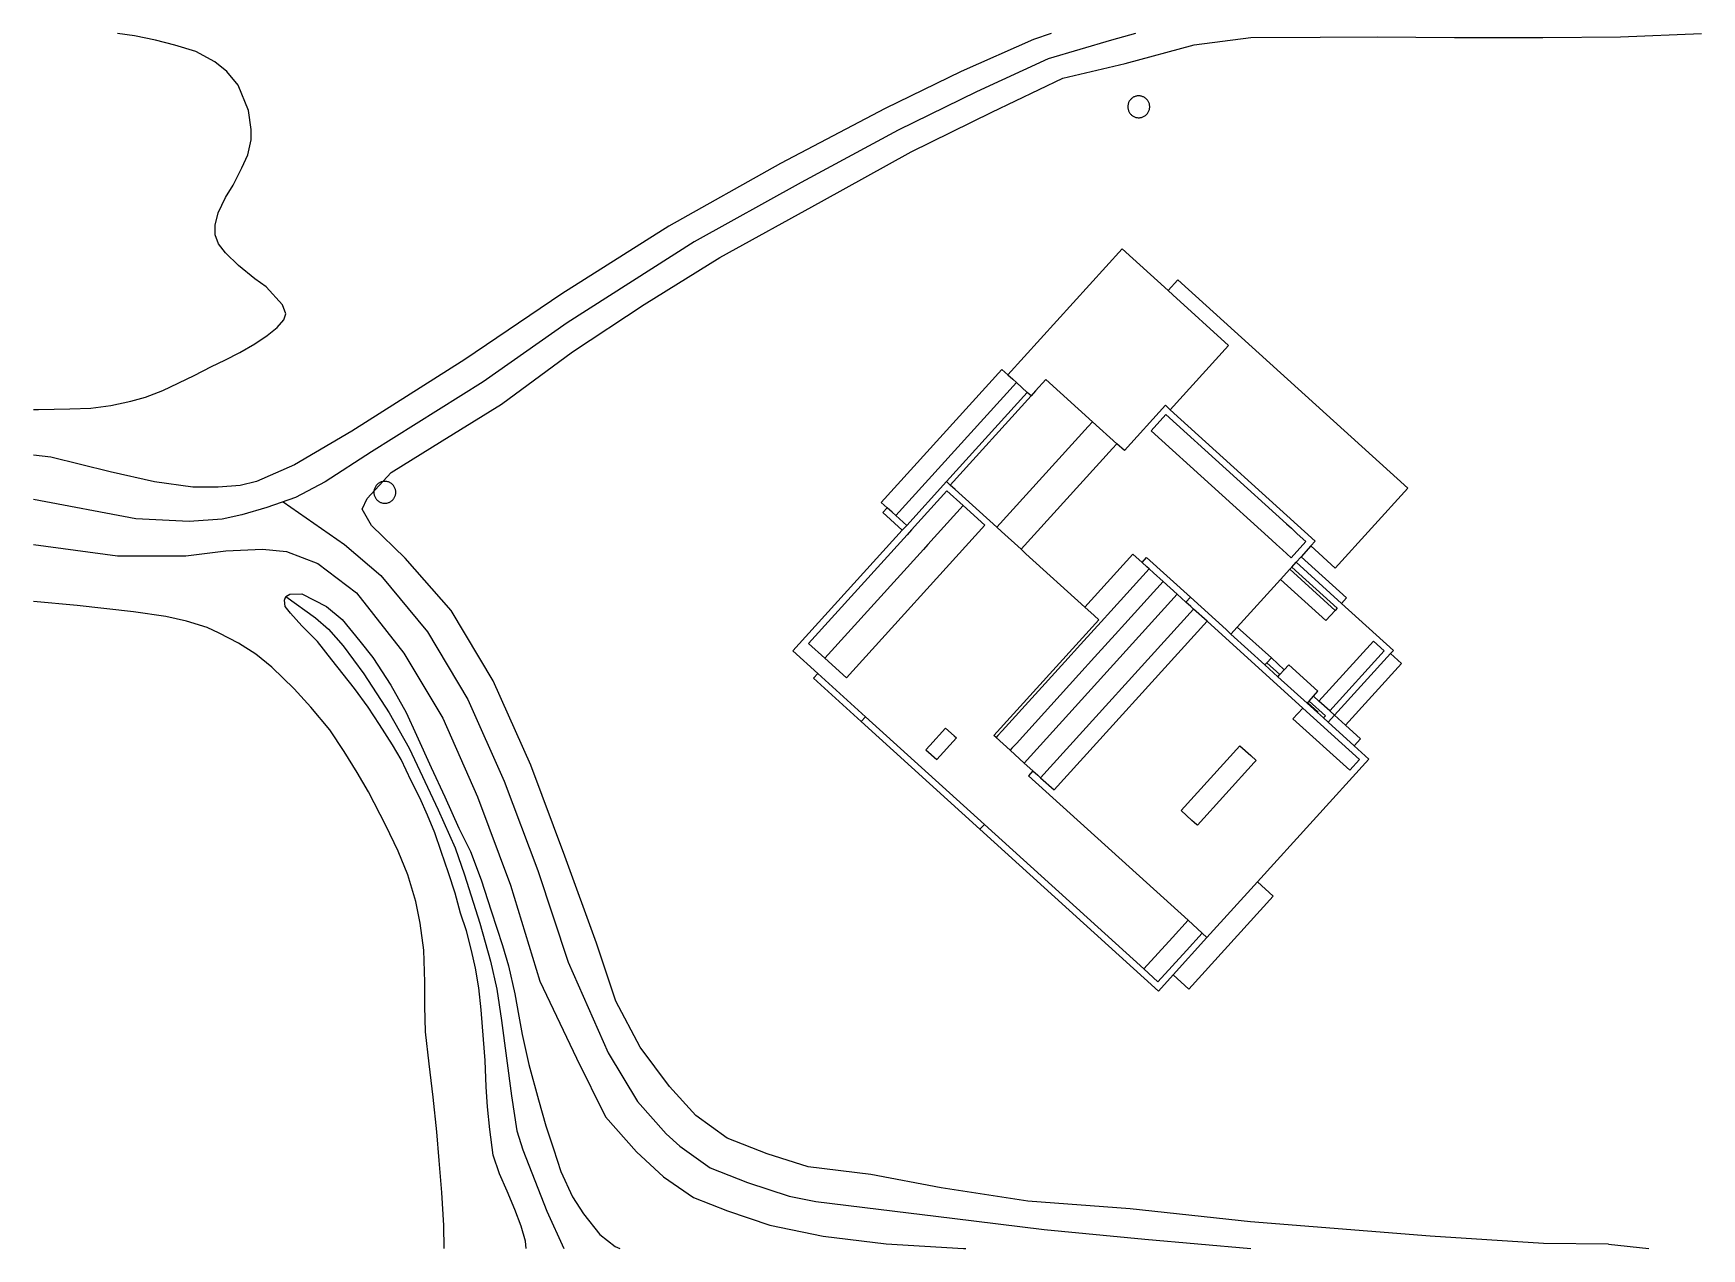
# Model space of a CAD drawing. Header units: millimetres. Extents: x -78281 to 35970, y -41632 to 41632.
import ezdxf

# ---------------------------------------------------------------- set-up
doc = ezdxf.new("R2010")
doc.units = ezdxf.units.MM

msp = doc.modelspace()

# ---------------------------------------------------------------- linework, layer by layer
for p, q in [((-71359, 41470), (-72511, 41632)), ((-69926, 41155), (-71359, 41470)), ((-68597, 40828), (-69926, 41155)), ((-9784, 41211), (-14749, 39027)), ((-8577, 41632), (-9784, 41211)), ((-4449, 41163), (-8777, 39884)), ((-2804, 41632), (-4449, 41163)), ((1209, 40836), (5087, 41348)), ((5087, 41348), (9835, 41378)), ((9835, 41378), (13760, 41398)), ((13760, 41398), (19042, 41356)), ((19042, 41356), (25097, 41341)), ((25097, 41341), (30413, 41402)), ((30413, 41402), (35970, 41632)), ((-67159, 40387), (-68597, 40828)), ((-65851, 39677), (-67159, 40387)), ((-3519, 39577), (1209, 40836)), ((-65031, 39011), (-65851, 39677)), ((-64265, 38081), (-65031, 39011)), ((-14749, 39027), (-19940, 36481)), ((-8777, 39884), (-13697, 37626)), ((-7771, 38557), (-3519, 39577)), ((-63551, 36345), (-64265, 38081)), ((-12645, 36225), (-7771, 38557)), ((-13697, 37626), (-19050, 34998)), ((-3327, 36649), (-3329, 36600)), ((-3329, 36600), (-3327, 36551)), ((-3322, 36698), (-3327, 36649)), ((-3314, 36746), (-3322, 36698)), ((-3303, 36794), (-3314, 36746)), ((-3289, 36841), (-3303, 36794)), ((-3272, 36887), (-3289, 36841)), ((-3252, 36931), (-3272, 36887)), ((-3228, 36975), (-3252, 36931)), ((-3203, 37016), (-3228, 36975)), ((-3174, 37056), (-3203, 37016)), ((-3143, 37094), (-3174, 37056)), ((-3109, 37130), (-3143, 37094)), ((-3073, 37164), (-3109, 37130)), ((-3035, 37195), (-3073, 37164)), ((-2996, 37223), (-3035, 37195)), ((-2954, 37249), (-2996, 37223)), ((-2911, 37272), (-2954, 37249)), ((-2866, 37293), (-2911, 37272)), ((-2820, 37310), (-2866, 37293)), ((-2773, 37324), (-2820, 37310)), ((-2725, 37335), (-2773, 37324)), ((-2677, 37343), (-2725, 37335)), ((-2628, 37348), (-2677, 37343)), ((-2579, 37350), (-2628, 37348)), ((-2530, 37348), (-2579, 37350)), ((-2481, 37343), (-2530, 37348)), ((-2433, 37335), (-2481, 37343)), ((-2385, 37324), (-2433, 37335)), ((-2338, 37310), (-2385, 37324)), ((-2292, 37293), (-2338, 37310)), ((-2247, 37272), (-2292, 37293)), ((-2204, 37249), (-2247, 37272)), ((-2162, 37223), (-2204, 37249)), ((-2122, 37195), (-2162, 37223)), ((-2084, 37164), (-2122, 37195)), ((-2049, 37130), (-2084, 37164)), ((-2015, 37094), (-2049, 37130)), ((-1984, 37056), (-2015, 37094)), ((-1955, 37016), (-1984, 37056)), ((-1929, 36975), (-1955, 37016)), ((-1906, 36931), (-1929, 36975)), ((-1886, 36887), (-1906, 36931)), ((-1869, 36841), (-1886, 36887)), ((-1854, 36794), (-1869, 36841)), ((-1843, 36746), (-1854, 36794)), ((-1835, 36698), (-1843, 36746)), ((-1831, 36649), (-1835, 36698)), ((-1829, 36600), (-1831, 36649)), ((-1831, 36551), (-1829, 36600)), ((-63363, 35039), (-63551, 36345)), ((-19940, 36481), (-27111, 32712)), ((-18161, 33514), (-12645, 36225)), ((-3327, 36551), (-3322, 36502)), ((-3322, 36502), (-3314, 36453)), ((-3314, 36453), (-3303, 36406)), ((-3303, 36406), (-3289, 36359)), ((-3289, 36359), (-3272, 36313)), ((-3272, 36313), (-3252, 36268)), ((-3252, 36268), (-3228, 36225)), ((-3228, 36225), (-3203, 36183)), ((-3203, 36183), (-3174, 36143)), ((-3174, 36143), (-3143, 36105)), ((-3143, 36105), (-3109, 36069)), ((-3109, 36069), (-3073, 36036)), ((-3073, 36036), (-3035, 36005)), ((-3035, 36005), (-2996, 35976)), ((-2996, 35976), (-2954, 35950)), ((-2954, 35950), (-2911, 35927)), ((-2911, 35927), (-2866, 35907)), ((-2866, 35907), (-2820, 35890)), ((-2820, 35890), (-2773, 35875)), ((-2773, 35875), (-2725, 35864)), ((-2725, 35864), (-2677, 35856)), ((-2677, 35856), (-2628, 35851)), ((-2628, 35851), (-2579, 35850)), ((-2579, 35850), (-2530, 35851)), ((-2530, 35851), (-2481, 35856)), ((-2481, 35856), (-2433, 35864)), ((-2433, 35864), (-2385, 35875)), ((-2385, 35875), (-2338, 35890)), ((-2338, 35890), (-2292, 35907)), ((-2292, 35907), (-2247, 35927)), ((-2247, 35927), (-2204, 35950)), ((-2204, 35950), (-2162, 35976)), ((-2162, 35976), (-2122, 36005)), ((-2122, 36005), (-2084, 36036)), ((-2084, 36036), (-2049, 36069)), ((-2049, 36069), (-2015, 36105)), ((-2015, 36105), (-1984, 36143)), ((-1984, 36143), (-1955, 36183)), ((-1955, 36183), (-1929, 36225)), ((-1929, 36225), (-1906, 36268)), ((-1906, 36268), (-1886, 36313)), ((-1886, 36313), (-1869, 36359)), ((-1869, 36359), (-1854, 36406)), ((-1854, 36406), (-1843, 36453)), ((-1843, 36453), (-1835, 36502)), ((-1835, 36502), (-1831, 36551)), ((-63598, 33312), (-63361, 34346)), ((-63361, 34346), (-63363, 35039)), ((-19050, 34998), (-25707, 31410)), ((-63996, 32425), (-63598, 33312)), ((-24302, 30107), (-18161, 33514)), ((-64603, 31231), (-63996, 32425)), ((-27111, 32712), (-34769, 28433)), ((-65113, 30377), (-64603, 31231)), ((-25707, 31410), (-33017, 27349)), ((-65635, 29331), (-65113, 30377)), ((-31265, 26264), (-24302, 30107)), ((-65831, 28501), (-65635, 29331)), ((-65832, 27820), (-65831, 28501)), ((-65594, 27218), (-65832, 27820)), ((-34769, 28433), (-42085, 23793)), ((-65126, 26595), (-65594, 27218)), ((-64223, 25723), (-65126, 26595)), ((-33017, 27349), (-41727, 21804)), ((-3719, 26870), (-11544, 18240)), ((-570, 24016), (-3719, 26870)), ((-63108, 24814), (-64223, 25723)), ((-36455, 23060), (-31265, 26264)), ((-62334, 24258), (-63108, 24814)), ((-61217, 23029), (-62334, 24258)), ((-570, 24016), (101, 24756)), ((-237, 23713), (-570, 24016)), ((101, 24756), (15843, 10482)), ((-61001, 22405), (-61217, 23029)), ((-42085, 23793), (-48722, 19287)), ((-41369, 19814), (-36455, 23060)), ((3578, 20254), (-237, 23713)), ((-61578, 21472), (-61132, 22007)), ((-61132, 22007), (-61001, 22405)), ((-41727, 21804), (-47476, 17758)), ((-63120, 20370), (-62269, 20921)), ((-62269, 20921), (-61578, 21472)), ((-65173, 19246), (-64130, 19770)), ((-64130, 19770), (-63120, 20370)), ((-46230, 16230), (-41369, 19814)), ((-419, 15846), (3578, 20254)), ((-67261, 18181), (-66070, 18808)), ((-66070, 18808), (-65173, 19246)), ((-48722, 19287), (-56478, 14387)), ((-20214, 9498), (-11952, 18609)), ((-11952, 18609), (-11544, 18240)), ((-70597, 16714), (-69417, 17166)), ((-69417, 17166), (-67261, 18181)), ((-47476, 17758), (-55133, 12971)), ((-10952, 17703), (-19214, 8591)), ((-11544, 18240), (-11211, 17938)), ((-11211, 17938), (-10952, 17703)), ((-10211, 17031), (-10952, 17703)), ((-8936, 17916), (-9649, 17129)), ((-5751, 15027), (-8936, 17916)), ((-74356, 15961), (-72970, 16138)), ((-72970, 16138), (-71608, 16422)), ((-71608, 16422), (-70597, 16714)), ((-50276, 13721), (-46230, 16230)), ((-15753, 10919), (-10211, 17031)), ((-9952, 16796), (-15493, 10684)), ((-9952, 16796), (-10211, 17031)), ((-9649, 17129), (-9952, 16796)), ((-3565, 13046), (-752, 16148)), ((-752, 16148), (-419, 15846)), ((-78281, 15868), (-77922, 15854)), ((-77922, 15854), (-75793, 15906)), ((-75793, 15906), (-74356, 15961)), ((-6053, 14694), (-5751, 15027)), ((-4084, 13516), (-5751, 15027)), ((-1729, 14402), (-721, 15513)), ((7539, 8023), (-721, 15513)), ((-419, 15846), (9508, 6845)), ((-56478, 14387), (-60392, 12075)), ((-53787, 11555), (-50276, 13721)), ((-6053, 14694), (-12308, 7796)), ((-1729, 14402), (6531, 6912)), ((-77092, 12601), (-78281, 12724)), ((-73011, 11593), (-77092, 12601)), ((-55133, 12971), (-58301, 10900)), ((-4386, 13183), (-10641, 6284)), ((-4386, 13183), (-4084, 13516)), ((-3565, 13046), (-4084, 13516)), ((-69994, 10897), (-73011, 11593)), ((-60392, 12075), (-63002, 10928)), ((-55419, 9766), (-53787, 11555)), ((-67357, 10534), (-69994, 10897)), ((-65614, 10535), (-67357, 10534)), ((-64109, 10647), (-65614, 10535)), ((-63002, 10928), (-64109, 10647)), ((-58301, 10900), (-60325, 9836)), ((-54954, 10287), (-54959, 10238)), ((-54946, 10335), (-54954, 10287)), ((-54935, 10383), (-54946, 10335)), ((-54921, 10430), (-54935, 10383)), ((-54903, 10476), (-54921, 10430)), ((-54883, 10520), (-54903, 10476)), ((-54860, 10564), (-54883, 10520)), ((-54834, 10605), (-54860, 10564)), ((-54805, 10645), (-54834, 10605)), ((-54774, 10683), (-54805, 10645)), ((-54741, 10719), (-54774, 10683)), ((-54705, 10753), (-54741, 10719)), ((-54667, 10784), (-54705, 10753)), ((-54627, 10812), (-54667, 10784)), ((-54585, 10838), (-54627, 10812)), ((-54542, 10861), (-54585, 10838)), ((-54497, 10882), (-54542, 10861)), ((-54451, 10899), (-54497, 10882)), ((-54405, 10913), (-54451, 10899)), ((-54357, 10924), (-54405, 10913)), ((-54308, 10932), (-54357, 10924)), ((-54259, 10937), (-54308, 10932)), ((-54210, 10939), (-54259, 10937)), ((-54161, 10937), (-54210, 10939)), ((-54113, 10932), (-54161, 10937)), ((-54064, 10924), (-54113, 10932)), ((-54016, 10913), (-54064, 10924)), ((-53969, 10899), (-54016, 10913)), ((-53923, 10882), (-53969, 10899)), ((-53879, 10861), (-53923, 10882)), ((-53835, 10838), (-53879, 10861)), ((-53794, 10812), (-53835, 10838)), ((-53754, 10784), (-53794, 10812)), ((-53716, 10753), (-53754, 10784)), ((-53680, 10719), (-53716, 10753)), ((-53647, 10683), (-53680, 10719)), ((-53615, 10645), (-53647, 10683)), ((-53587, 10605), (-53615, 10645)), ((-53561, 10564), (-53587, 10605)), ((-53538, 10520), (-53561, 10564)), ((-53517, 10476), (-53538, 10520)), ((-53500, 10430), (-53517, 10476)), ((-53486, 10383), (-53500, 10430)), ((-53475, 10335), (-53486, 10383)), ((-53467, 10287), (-53475, 10335)), ((-53462, 10238), (-53467, 10287)), ((-18473, 7919), (-15753, 10919)), ((-15722, 10284), (-18140, 7617)), ((-15753, 10919), (-15493, 10684)), ((-14608, 9274), (-15722, 10284)), ((-15160, 10382), (-15493, 10684)), ((-12308, 7796), (-15160, 10382)), ((15843, 10482), (10873, 5000)), ((-71262, 8365), (-78281, 9684)), ((-62296, 9144), (-64000, 8638)), ((-60325, 9836), (-62296, 9144)), ((-61164, 9541), (-56970, 6615)), ((-55762, 9038), (-55419, 9766)), ((-54959, 10238), (-54960, 10189)), ((-54960, 10189), (-54959, 10140)), ((-54959, 10140), (-54954, 10091)), ((-54954, 10091), (-54946, 10042)), ((-54946, 10042), (-54935, 9995)), ((-54935, 9995), (-54921, 9948)), ((-54921, 9948), (-54903, 9902)), ((-54903, 9902), (-54883, 9857)), ((-54883, 9857), (-54860, 9814)), ((-54860, 9814), (-54834, 9772)), ((-54834, 9772), (-54805, 9732)), ((-54805, 9732), (-54774, 9694)), ((-54774, 9694), (-54741, 9658)), ((-54741, 9658), (-54705, 9625)), ((-54705, 9625), (-54667, 9594)), ((-54667, 9594), (-54627, 9565)), ((-54627, 9565), (-54585, 9539)), ((-54585, 9539), (-54542, 9516)), ((-54542, 9516), (-54497, 9496)), ((-54497, 9496), (-54452, 9478)), ((-54452, 9478), (-54405, 9464)), ((-54405, 9464), (-54357, 9453)), ((-54357, 9453), (-54308, 9445)), ((-54308, 9445), (-54259, 9440)), ((-54259, 9440), (-54210, 9439)), ((-54210, 9439), (-54161, 9440)), ((-54161, 9440), (-54113, 9445)), ((-54113, 9445), (-54064, 9453)), ((-54064, 9453), (-54016, 9464)), ((-54016, 9464), (-53969, 9478)), ((-53969, 9478), (-53923, 9496)), ((-53923, 9496), (-53879, 9516)), ((-53879, 9516), (-53835, 9539)), ((-53835, 9539), (-53794, 9565)), ((-53794, 9565), (-53754, 9594)), ((-53754, 9594), (-53716, 9625)), ((-53716, 9625), (-53680, 9658)), ((-53680, 9658), (-53647, 9694)), ((-53647, 9694), (-53615, 9732)), ((-53615, 9732), (-53587, 9772)), ((-53587, 9772), (-53561, 9814)), ((-53561, 9814), (-53538, 9857)), ((-53538, 9857), (-53518, 9902)), ((-53518, 9902), (-53500, 9948)), ((-53500, 9948), (-53486, 9995)), ((-53486, 9995), (-53475, 10042)), ((-53475, 10042), (-53467, 10091)), ((-53467, 10091), (-53462, 10140)), ((-53460, 10189), (-53462, 10238)), ((-53462, 10140), (-53460, 10189)), ((-19807, 9128), (-20214, 9498)), ((-14608, 9274), (-17026, 6607)), ((-13127, 7931), (-14608, 9274)), ((-67601, 8190), (-71262, 8365)), ((-65355, 8355), (-67601, 8190)), ((-64000, 8638), (-65355, 8355)), ((-55133, 7923), (-55762, 9038)), ((-19807, 9128), (-20109, 8795)), ((-20109, 8795), (-18775, 7586)), ((-19473, 8826), (-19807, 9128)), ((-19473, 8826), (-19214, 8591)), ((-19214, 8591), (-18473, 7919)), ((7539, 8023), (7872, 7721)), ((-52817, 5670), (-55133, 7923)), ((-25828, -193), (-18775, 7586)), ((-18442, 7283), (-25193, -162)), ((-22598, -2515), (-13127, 7931)), ((-18473, 7919), (-18775, 7586)), ((-18140, 7617), (-18442, 7283)), ((-12308, 7796), (-11975, 7493)), ((-10641, 6284), (-11975, 7493)), ((6865, 6610), (6531, 6912)), ((8280, 7351), (7872, 7721)), ((8280, 7351), (8872, 6814)), ((-78281, 6612), (-72530, 5832)), ((-72530, 5832), (-67844, 5846)), ((-67844, 5846), (-65096, 6176)), ((-65096, 6176), (-62585, 6294)), ((-62585, 6294), (-60949, 6126)), ((-60949, 6126), (-58807, 5307)), ((-56970, 6615), (-54489, 4484)), ((-17329, 6274), (-24079, -1171)), ((-17026, 6607), (-17329, 6274)), ((-10308, 5982), (-10641, 6284)), ((-6270, 2321), (-10308, 5982)), ((-6270, 2321), (-2978, 5952)), ((-2978, 5952), (-2348, 5381)), ((-2348, 5381), (-2046, 5715)), ((-2046, 5715), (954, 2994)), ((7272, 6240), (6865, 6610)), ((7865, 5703), (7272, 6240)), ((8872, 6814), (7865, 5703)), ((8534, 5771), (8198, 5401)), ((9206, 6512), (8534, 5771)), ((8534, 5771), (11646, 2950)), ((9508, 6845), (9206, 6512)), ((10873, 5000), (9206, 6512)), ((-58807, 5307), (-56161, 3298)), ((-49676, 2081), (-52817, 5670)), ((-1867, 4945), (-4487, 2054)), ((-2348, 5381), (-2015, 5079)), ((-1867, 4945), (-2015, 5079)), ((-1571, 4676), (-1867, 4945)), ((-904, 4071), (-1571, 4676)), ((7124, 4215), (7762, 4919)), ((7762, 4919), (7896, 5067)), ((10873, 2098), (7762, 4919)), ((7896, 5067), (8198, 5401)), ((11007, 2246), (7896, 5067)), ((8198, 5401), (11310, 2579)), ((-54489, 4484), (-51297, 621)), ((-904, 4071), (-3524, 1181)), ((59, 3198), (-904, 4071)), ((4168, 956), (7124, 4215)), ((7124, 4215), (10235, 1394)), ((-75280, 2438), (-78281, 2713)), ((-71428, 2008), (-75280, 2438)), ((-61083, 2797), (-60983, 3056)), ((-61025, 2371), (-61083, 2797)), ((-60680, 1912), (-61025, 2371)), ((-60983, 3056), (-60719, 3210)), ((-60983, 3056), (-58960, 1579)), ((-60719, 3210), (-59884, 3228)), ((-59884, 3228), (-58212, 2354)), ((-58212, 2354), (-57142, 1470)), ((-56161, 3298), (-52918, -838)), ((59, 3198), (-10420, -8359)), ((-6270, 2321), (-5641, 1750)), ((652, 2661), (59, 3198)), ((954, 2994), (652, 2661)), ((985, 2358), (652, 2661)), ((3399, 777), (954, 2994)), ((1170, 2190), (985, 2358)), ((11646, 2950), (11310, 2579)), ((14866, -645), (11310, 2579)), ((-69212, 1682), (-71428, 2008)), ((-67791, 1355), (-69212, 1682)), ((-66370, 934), (-67791, 1355)), ((-59885, 1028), (-60680, 1912)), ((-58960, 1579), (-58079, 802)), ((-57142, 1470), (-55923, -4)), ((-46793, -2729), (-49676, 2081)), ((-5307, 1448), (-12494, -6478)), ((-9308, -9366), (1170, 2190)), ((-8382, -10206), (2096, 1351)), ((-5307, 1448), (-5641, 1750)), ((-5159, 1314), (-5629, 795)), ((-4487, 2054), (-5159, 1314)), ((-3524, 1181), (-4196, 440)), ((2096, 1351), (1170, 2190)), ((8653, -4594), (2096, 1351)), ((10235, 1394), (10873, 2098)), ((11007, 2246), (10873, 2098)), ((-65551, 547), (-66370, 934)), ((-64232, -154), (-65551, 547)), ((-58823, -29), (-59885, 1028)), ((-58079, 802), (-57066, -342)), ((-51297, 621), (-48518, -4006)), ((-5629, 795), (-6569, -241)), ((-4196, 440), (-4666, -78)), ((3399, 777), (3732, 475)), ((3732, 475), (4168, 956)), ((3732, 475), (6066, -1641)), ((4168, 956), (6501, -1160)), ((-63049, -904), (-64232, -154)), ((-61956, -1790), (-63049, -904)), ((-57845, -1299), (-58823, -29)), ((-57066, -342), (-55643, -2249)), ((-55923, -4), (-55043, -1126)), ((-55043, -1126), (-53804, -3026)), ((-52918, -838), (-50244, -5283)), ((-25828, -193), (-26265, -674)), ((-26265, -674), (-24558, -2222)), ((-25193, -162), (-24079, -1171)), ((-6569, -241), (-7644, -1426)), ((-5606, -1114), (-6681, -2300)), ((-4666, -78), (-5606, -1114)), ((13489, -4), (9761, -4116)), ((10502, -4788), (14230, -676)), ((10835, -5090), (14664, -867)), ((13489, -4), (14230, -676)), ((14866, -645), (14664, -867)), ((14664, -867), (15405, -1539)), ((-60431, -3277), (-61956, -1790)), ((-56280, -3261), (-57845, -1299)), ((-55643, -2249), (-53924, -4911)), ((-24558, -2222), (-24860, -2555)), ((-21286, -5189), (-24558, -2222)), ((-24079, -1171), (-22598, -2515)), ((-7644, -1426), (-11922, -6144)), ((6066, -1641), (6199, -1494)), ((6955, -2447), (6066, -1641)), ((6199, -1494), (6501, -1160)), ((7088, -2300), (6199, -1494)), ((6501, -1160), (7390, -1966)), ((7088, -2300), (7390, -1966)), ((7390, -1966), (7694, -1632)), ((9694, -3446), (7694, -1632)), ((15405, -1539), (11576, -5762)), ((-59268, -4535), (-60431, -3277)), ((-55362, -4531), (-56280, -3261)), ((-53804, -3026), (-52740, -4898)), ((-44202, -8511), (-46793, -2729)), ((-21588, -5522), (-24860, -2555)), ((-6681, -2300), (-10959, -7018)), ((6955, -2447), (7088, -2300)), ((6955, -2447), (8955, -4261)), ((-57971, -6089), (-59268, -4535)), ((-54574, -5710), (-55362, -4531)), ((-48518, -4006), (-46037, -9595)), ((8955, -4261), (8988, -4224)), ((9659, -4899), (8955, -4261)), ((8988, -4224), (9088, -4113)), ((8988, -4224), (9691, -4863)), ((9088, -4113), (9391, -3780)), ((10200, -5121), (9088, -4113)), ((9391, -3780), (9694, -3446)), ((9761, -4116), (9391, -3780)), ((10502, -4788), (9761, -4116)), ((-53679, -7106), (-54574, -5710)), ((-53924, -4911), (-52545, -7346)), ((-52740, -4898), (-52043, -6447)), ((-50244, -5283), (-47873, -10679)), ((-21286, -5189), (-21588, -5522)), ((-21588, -5522), (-13455, -12897)), ((-13153, -12564), (-21286, -5189)), ((8653, -4594), (7981, -5335)), ((11870, -8861), (7981, -5335)), ((12542, -8120), (8653, -4594)), ((9691, -4863), (9659, -4899)), ((10066, -5268), (9659, -4899)), ((10200, -5121), (10066, -5268)), ((10399, -5570), (10066, -5268)), ((10835, -5090), (10399, -5570)), ((12177, -7183), (10399, -5570)), ((10835, -5090), (10502, -4788)), ((11576, -5762), (10835, -5090)), ((-56985, -7563), (-57971, -6089)), ((-52043, -6447), (-51043, -8660)), ((-16886, -7154), (-15812, -5968)), ((-15071, -6640), (-16414, -8122)), ((-15812, -5968), (-15219, -6506)), ((-15219, -6506), (-15071, -6640)), ((-12346, -6612), (-12494, -6478)), ((-12224, -6478), (-12346, -6612)), ((-12346, -6612), (-11383, -7485)), ((-11922, -6144), (-12224, -6478)), ((11576, -5762), (12613, -6702)), ((12613, -6702), (12177, -7183)), ((-56108, -9004), (-56985, -7563)), ((-53086, -8115), (-53679, -7106)), ((-52545, -7346), (-50547, -11563)), ((-17155, -7450), (-16886, -7154)), ((-17155, -7450), (-16414, -8122)), ((-11261, -7351), (-11383, -7485)), ((-10420, -8359), (-11383, -7485)), ((-10959, -7018), (-11261, -7351)), ((324, -11621), (4354, -7176)), ((4354, -7176), (5095, -7847)), ((5095, -7847), (5465, -8183)), ((13177, -8089), (12177, -7183)), ((-55335, -10331), (-56108, -9004)), ((-52398, -9579), (-53086, -8115)), ((-51043, -8660), (-50103, -10685)), ((-41880, -14737), (-44202, -8511)), ((-10420, -8359), (-9827, -8896)), ((-9827, -8896), (-10129, -9229)), ((-9827, -8896), (-9494, -9198)), ((5331, -8332), (1435, -12628)), ((5465, -8183), (5331, -8332)), ((5553, -16498), (13177, -8089)), ((11870, -8861), (12542, -8120)), ((-51820, -10736), (-52398, -9579)), ((-46037, -9595), (-43740, -15735)), ((798, -19137), (-10129, -9229)), ((-9494, -9198), (-9308, -9366)), ((-9308, -9366), (-8382, -10206)), ((-54131, -12646), (-55335, -10331)), ((-51281, -11939), (-51820, -10736)), ((-50103, -10685), (-49141, -12830)), ((-47873, -10679), (-45601, -16734)), ((-50794, -13154), (-51281, -11939)), ((-50547, -11563), (-49384, -14168)), ((-13455, -12897), (-13153, -12564)), ((-13153, -12564), (-2226, -22472)), ((1065, -12292), (324, -11621)), ((1213, -12427), (1065, -12292)), ((1398, -12595), (1213, -12427)), ((-53291, -14399), (-54131, -12646)), ((-50364, -14413), (-50794, -13154)), ((-49141, -12830), (-48349, -14430)), ((-13455, -12897), (-1232, -23981)), ((1435, -12628), (1398, -12595)), ((-52638, -16016), (-53291, -14399)), ((-49857, -15878), (-50364, -14413)), ((-49384, -14168), (-48753, -16031)), ((-48349, -14430), (-47608, -16371)), ((-39713, -20707), (-41880, -14737)), ((-49386, -17285), (-49857, -15878)), ((-43740, -15735), (-41650, -22001)), ((-52087, -17838), (-52638, -16016)), ((-48753, -16031), (-47711, -19331)), ((-47608, -16371), (-46923, -18482)), ((-45601, -16734), (-43586, -23296)), ((2094, -20313), (5553, -16498)), ((6627, -17472), (5553, -16498)), ((-51781, -19337), (-52087, -17838)), ((-49024, -18653), (-49386, -17285)), ((6627, -17472), (850, -23843)), ((-51545, -21176), (-51781, -19337)), ((-48627, -19856), (-49024, -18653)), ((-47711, -19331), (-46966, -21927)), ((-46923, -18482), (-46162, -20866)), ((-277, -20322), (798, -19137)), ((798, -19137), (1761, -20010)), ((-48281, -21196), (-48627, -19856)), ((-2226, -22472), (-277, -20322)), ((-224, -22869), (2094, -20313)), ((686, -21196), (1761, -20010)), ((1761, -20010), (2094, -20313)), ((-51482, -23374), (-51545, -21176)), ((-47990, -22411), (-48281, -21196)), ((-46162, -20866), (-45742, -22245)), ((-38381, -24686), (-39713, -20707)), ((686, -21196), (-1263, -23345)), ((-47780, -23762), (-47990, -22411)), ((-46966, -21927), (-46536, -23859)), ((-45742, -22245), (-45308, -24164)), ((-41650, -22001), (-38913, -28206)), ((-1263, -23345), (-2226, -22472)), ((-51469, -25010), (-51482, -23374)), ((-47615, -25273), (-47780, -23762)), ((-46536, -23859), (-46222, -26005)), ((-43586, -23296), (-41090, -28589)), ((-1232, -23981), (-224, -22869)), ((850, -23843), (-224, -22869)), ((-51426, -26782), (-51469, -25010)), ((-45308, -24164), (-45035, -25702)), ((-36735, -27823), (-38381, -24686)), ((-47444, -27300), (-47615, -25273)), ((-46222, -26005), (-45543, -31172)), ((-45035, -25702), (-44816, -26963)), ((-51171, -28980), (-51426, -26782)), ((-47344, -28748), (-47444, -27300)), ((-44816, -26963), (-44345, -29023)), ((-38913, -28206), (-36905, -31555)), ((-34719, -30521), (-36735, -27823)), ((-50901, -31262), (-51171, -28980)), ((-47270, -30554), (-47344, -28748)), ((-44345, -29023), (-43689, -31441)), ((-41090, -28589), (-39090, -32590)), ((-47182, -31911), (-47270, -30554)), ((-32914, -32516), (-34719, -30521)), ((-50658, -33630), (-50901, -31262)), ((-47022, -33473), (-47182, -31911)), ((-45543, -31172), (-45163, -33550)), ((-43689, -31441), (-43187, -33229)), ((-36905, -31555), (-34944, -33757)), ((-39090, -32590), (-36973, -34999)), ((-30769, -34055), (-32914, -32516)), ((-50491, -35589), (-50658, -33630)), ((-46783, -35227), (-47022, -33473)), ((-45163, -33550), (-44767, -34871)), ((-43187, -33229), (-42670, -34801)), ((-34944, -33757), (-34018, -34610)), ((-28029, -35141), (-30769, -34055)), ((-46348, -36510), (-46783, -35227)), ((-44767, -34871), (-43114, -39054)), ((-42670, -34801), (-42167, -36345)), ((-36973, -34999), (-35121, -36704)), ((-34018, -34610), (-31919, -36091)), ((-25221, -36025), (-28029, -35141)), ((-50315, -37787), (-50491, -35589)), ((-45829, -37702), (-46348, -36510)), ((-42167, -36345), (-41355, -38087)), ((-31919, -36091), (-29383, -37093)), ((-20937, -36547), (-25221, -36025)), ((-16119, -37472), (-20937, -36547)), ((-45298, -38939), (-45829, -37702)), ((-35121, -36704), (-33068, -38127)), ((-29383, -37093), (-26530, -38027)), ((-10181, -38369), (-16119, -37472)), ((-50169, -40036), (-50315, -37787)), ((-41355, -38087), (-40613, -39255)), ((-33068, -38127), (-30737, -39045)), ((-26530, -38027), (-24705, -38406)), ((-24705, -38406), (-20410, -38926)), ((-3177, -38910), (-10181, -38369)), ((-44866, -40096), (-45298, -38939)), ((-43114, -39054), (-41954, -41632)), ((-40613, -39255), (-39480, -40674)), ((-30737, -39045), (-27838, -40030)), ((-20410, -38926), (-15348, -39544)), ((-15348, -39544), (-9062, -40310)), ((5084, -39801), (-3177, -38910)), ((17389, -40770), (5084, -39801)), ((-50146, -41632), (-50169, -40036)), ((-44583, -41129), (-44866, -40096)), ((-44522, -41632), (-44583, -41129)), ((-39480, -40674), (-38444, -41485)), ((-27838, -40030), (-24189, -40787)), ((-24189, -40787), (-19883, -41305)), ((-9062, -40310), (-2173, -40990)), ((-2173, -40990), (5097, -41632)), ((25137, -41282), (17389, -40770)), ((-38444, -41485), (-38118, -41632)), ((-19883, -41305), (-14577, -41617)), ((-14577, -41617), (-14416, -41632)), ((29596, -41330), (25137, -41282)), ((29596, -41330), (32344, -41632))]:
    msp.add_line(p, q)

doc.saveas('drawing.dxf')
